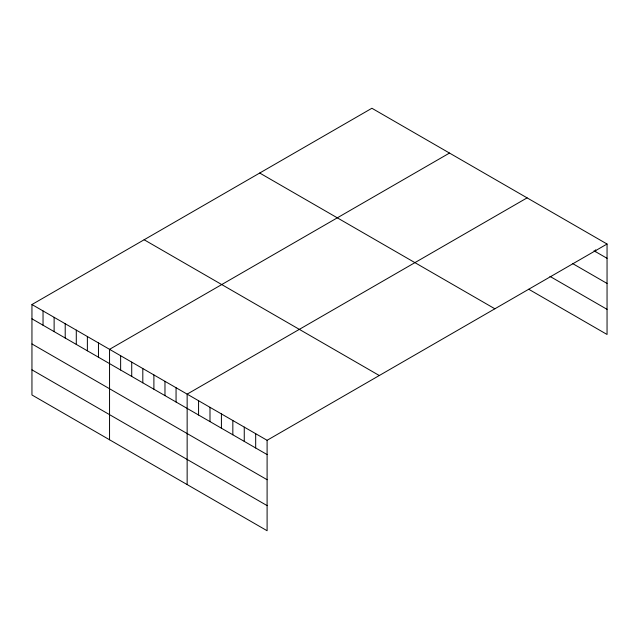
<?xml version="1.0" encoding="UTF-8"?>
<svg xmlns="http://www.w3.org/2000/svg" width="639" height="639" viewBox="0 0 639 639"><rect width="100%" height="100%" fill="white"/><g stroke="black" fill="none" stroke-linecap="round" stroke-linejoin="round"><path stroke-width="0.96" d="M607.05 244.026L267.102 440.295L267.102 530.737L31.95 394.974L31.95 304.531L371.898 108.263L607.05 244.026L607.05 334.469L528.733 289.251M449.497 153.064L109.549 349.333L109.549 439.776M527.103 197.866L187.147 394.135L187.147 484.578M593.998 250.776L607.05 258.308M572.784 263.659L607.05 283.444M549.939 276.368L607.05 309.34M259.714 173.033L494.866 308.789M144.134 239.761L379.286 375.524M31.95 304.531L267.102 440.295M31.95 318.813L267.102 454.577M31.95 343.95L267.102 479.713M31.95 369.845L267.102 505.609M595.628 249.809L595.628 251.718M255.68 433.697L255.68 447.987M244.258 427.108L244.258 441.389M232.836 420.51L232.836 434.8M221.413 413.92L221.413 428.202M209.991 407.323L209.991 421.604M198.569 400.725L198.569 415.015M176.06 387.737L176.06 402.019M164.974 381.331L164.974 395.621M153.895 374.933L153.895 389.223M142.809 368.535L142.809 382.817M131.722 362.129L131.722 376.419M120.635 355.731L120.635 370.021M98.462 342.935L98.462 357.217M87.375 336.529L87.375 350.819M76.289 330.131L76.289 344.421M65.21 323.733L65.21 338.015M54.123 317.335L54.123 331.617M43.037 310.929L43.037 325.219"/></g></svg>
